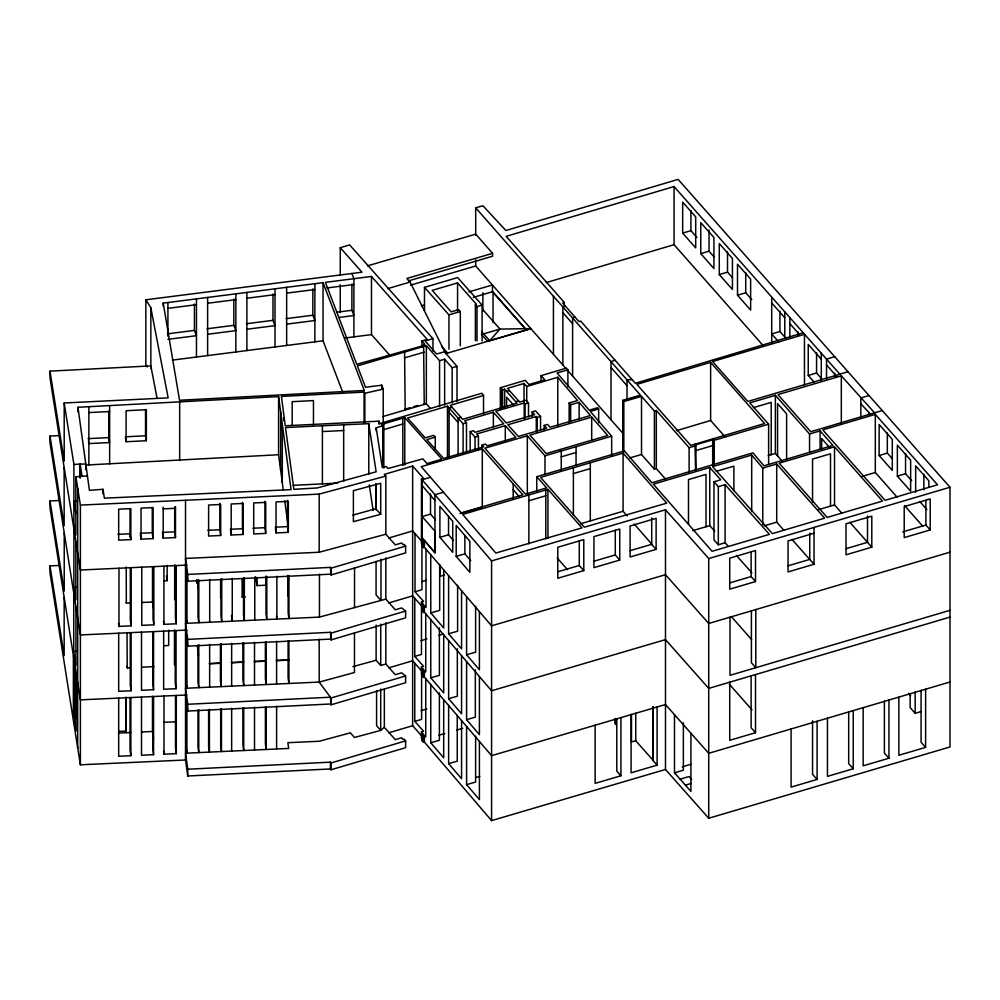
<?xml version="1.0" encoding="UTF-8"?>
<svg xmlns="http://www.w3.org/2000/svg" width="1000" height="1000" viewBox="0 0 1000 1000"><rect width="100%" height="100%" fill="white"/><g stroke="black" fill="none" stroke-linecap="round" stroke-linejoin="round"><path stroke-width="1.5" d="M80.138 477.925L80.138 464.113L73.9 464.425L64.2 402.987L168.162 397.875L150.838 307.762L145.85 299.788L361.987 272.2L340.25 247.688L349.65 244.913L432.962 338.675L432.962 350.913M481.6 331.512L489.7 340.688L499.95 329.062L531.075 328.612L445.712 353.625L410.087 282.075L406.887 278.45L492.587 253.337L492.587 256.225L408.363 280.912M384.338 727.312L380.712 730.375L354.475 737.475L350.35 732.837L319.237 741.25L287.875 742.7L288.675 748.438L185.525 753.213L187.75 769.212L187.75 776L330.412 768.95L331.025 769.762L405.613 747.675L405.613 740.888L404.137 739.163L403.125 739.463L401.613 737.763L395.275 739.638L384.338 727.312L384.338 689.05M803.138 332.837L635.325 383.275L580.65 321.062L578.962 321.562L562.638 302.987L564.325 302.488L564.325 305.55M420.938 640.713L426.912 638.913M438.862 635.325L443.338 633.987M737.5 295.212L750.638 310.1L750.638 279.088L737.5 264.2L737.5 295.212L745.725 292.762L751.787 299.637M785.975 338.338L779.938 331.5L771.712 333.95L778.75 341.925M710.625 362.337L636.862 384.4L690.75 445.412L764.638 423.5L710.625 362.337L710.625 420.475L724.9 436.637M676.7 430.625L710.625 420.475M415.025 533.638L415.025 591.775L421.95 589.712L421.95 543.812M848.012 371.763L839.825 374.175L674.05 186.55L506.175 236.337L564.325 302.488M424.487 310.788L424.487 287.375L457.638 277.55L482.1 305.062L482.1 340.962M546.287 282.575L674.05 244.688L762.675 345.05M475.375 340.637L475.375 304.75L476.538 304.4L457.562 282.913L432.175 290.375L451.15 311.863L458.65 309.65L460.312 311.525L460.312 345.863M424.487 287.375L448.95 314.887L460.312 311.525M475.375 304.75L477 306.575L482.1 305.062M500.337 409.15L500.337 387.738L525.25 380.337L528.987 384.538L544.825 379.837L541.075 375.637L566.388 368.125L567.888 369.837L567.888 386.662M382.75 425.825L376.2 427.775L382.262 467.475L386.213 466.512L387.987 468.55L422.85 458.85L427 463.512L441.85 459.2L404.775 417.6L381.55 424.487L382.75 425.825L382.75 467.137M500.337 387.738L502.537 389.837L502.537 408.2M463.1 452.812L463.1 423.738L447.475 406.188L407.575 418.038L425.238 437.863L433.688 435.363L435.262 437.137L435.262 449.375M483.537 413.837L483.537 395.487L450.3 405.35L462.725 419.3L517.075 403.15L504.65 389.212L502.537 389.837M526.737 401.8L526.737 386.5L524.025 383.462L507.475 388.375L519.688 402.075L526.013 400.188L528.5 402.975L528.5 416.75M451.925 407.175L449.1 408.025L449.1 456.938M506.6 391.4L509.438 390.562M526.737 386.5L557.775 377.287L577.612 400.525L569.138 402.987L569.138 422.875M383.812 429.637L402.812 423.988M460.938 417.3L458.113 418.137L458.113 454.738M515.763 401.688L518.6 400.85M470.163 451.55L470.163 431.662L473.537 430.662L475.037 432.337L503.675 423.837L493.363 412.262L464.725 420.763L466.488 422.738L466.488 451.812M463.1 423.738L466.488 422.738M435.262 437.137L426.825 439.65L443.587 458.462L483.675 446.825L482.1 445.062L485.487 444.062L487.062 445.838L515.837 437.488L505.3 425.662L476.538 434.025L478.425 436.138L478.425 449.913M470.163 431.662L475.05 437.15L478.425 436.138M421.463 543.888L421.463 478.963L423.575 478.338L412.638 466.025L384.338 474.4L385.825 476.075L385.825 534.225L395.275 544.862L401.613 542.987L403.125 544.688L404.137 544.388L405.613 546.112L405.613 552.9L331.025 574.987L330.412 567.388L187.75 574.438L185.525 558.438L319.175 552.25L385.825 534.225M821.287 359.2L808.238 344.425L808.238 375.438L816.562 372.975L821.575 378.65M839.875 374.225L747.837 401.463L712.588 361.538L804.463 334.338L804.463 384.837M809.55 452.375L809.55 434.012L775.375 395.312L749.812 402.875L768.612 424.175L768.612 463.95M874.562 412.812L841.312 375.85L777.95 394.613L810.725 431.725L882.25 410.538M753.337 407.65L771.213 402.362L771.213 454.688M714.125 464.775L714.125 440.3L713.475 439.562L695.312 444.938L695.95 445.675L695.95 470.163M421.463 478.963L491.575 560.913L665.487 509.775L665.487 769.475L708.725 818.25L950 746.95L950 487.25L678.125 179.387L505.913 230.512L482.887 205.725L475.7 207.85L640.438 395.138L622.75 400.325L623.825 401.538L641.513 396.362L654.4 411.025L656.3 410.462L689.125 447.7L695.95 445.675M714.125 440.3L768.612 424.175M388.812 538L412.638 530.95L421.587 541.025M695.588 450.675L713.325 445.425L712.675 444.688M950 552.175L708.725 623.475L665.487 574.7L491.575 625.837L424.412 547.325L423.575 547.575L422.1 545.862L422.1 539.075L422.975 538.812L422.15 537.875L422.15 479.725L430.513 477.3M330.412 567.388L331.025 568.2L405.613 546.112M422.1 539.075L423.575 540.8L424.412 540.55L434.95 552.863L434.95 494.725L443.525 492.238M422.1 545.862L422.987 545.6M875.312 414.35L822.775 429.9L885.05 500.325L937.525 484.787L875.312 414.35L875.312 472.488L897.362 497.463M809.55 434.012L820.088 430.9L832.938 445.412L763.95 465.838L752.938 452.85L651.888 482.762L624.375 450.9L536.763 476.688L536.763 491.987M709.762 467.475L653.363 484.175L712.087 551.3L769.425 534.362L725.088 484.65L718.325 486.65L713.988 481.775L720.738 479.775L709.762 467.475L709.762 525.612L714.762 531.213M751.7 455.062L712.6 466.637L772.35 533.625L824.625 518.175L776.712 464L762.775 468.125L751.7 455.062L751.7 511.675M768.225 455.562L775.375 453.45L782.6 461.637M716.338 471.337L733.875 466.15L733.875 490.775M834.525 446.8L779.188 463.175L827.163 517.425L882.513 501.075L834.525 446.8L834.525 504.938L841.675 513.025M388.812 602.925L412.638 595.875L421.587 605.95M414.775 598.275L414.775 656.4L421.475 654.463L421.463 602.025L423.575 601.4L415.025 591.775M950 617.1L708.725 688.4L665.487 639.625L491.575 690.763L424.412 612.25L423.575 612.5L422.1 610.788L422.1 604L422.987 603.737L421.463 602.025M330.412 632.312L331.025 633.125L405.613 611.038L405.613 617.825L331.025 639.913L330.412 632.312L187.75 639.362L185.525 623.362L319.45 617.1L385.825 599.138L395.275 609.788L401.613 607.913L405.613 611.038M422.1 604L426 607.325L426 549.175M862.175 476.375L875.312 472.488M422.1 610.788L422.987 610.525M692.875 530.612L709.762 525.612M764.175 525.85L776.712 522.137L783.85 530.212M818.538 509.663L834.525 504.938M388.812 667.837L412.638 660.775L421.587 670.85M421.463 673.713L421.463 666.938L423.575 666.312L414.775 656.4M950 682L708.725 753.3L665.487 704.525L491.575 755.662L424.412 677.163L423.575 677.412L422.1 675.688L422.1 668.9L422.987 668.637L421.463 666.938M319.175 639.25L319.175 682.075L331.025 698.025L405.613 675.938L405.613 682.725L331.025 704.812L330.412 697.212L187.75 704.275L185.525 688.275L319.175 682.075L354.462 672.537L354.462 632.762M422.1 668.9L425.737 671.925L425.737 613.8M902.812 531.888L925.9 525.05L930.2 529.925L904.212 537.6L904.212 506.587L930.2 498.913L930.2 529.925M422.1 675.688L422.987 675.425M388.812 732.775L412.638 725.725L421.587 735.8M421.463 738.662L421.463 731.875L423.575 731.25L414.775 721.338L414.775 663.175M665.487 769.475L491.575 820.612L424.412 742.1L423.575 742.35L422.1 740.638L422.1 733.85L422.987 733.587L421.463 731.875M187.75 769.212L330.412 762.163L331.025 762.975L405.613 740.888M422.1 733.85L425.737 736.862L425.737 678.7M422.1 740.638L422.987 740.375M682.663 233.125L695.7 247.887L695.7 216.887L682.663 202.113L682.663 233.125L690.913 230.688L696.925 237.512M700.775 253.625L713.938 268.538L713.938 237.525L700.775 222.625L700.775 253.625L709.025 251.2L714.087 256.938M719.275 274.575L732.438 289.488L732.438 258.475L719.275 243.575L719.275 274.575L727.525 272.15L732.588 277.887M598.663 422.725L598.663 408.95L590.275 411.425L611.663 436.188L611.663 456.075M834.712 356.7L826.525 359.113L826.525 378.875M536.763 476.688L546.638 487.875L525.438 494.125L484.85 448.175L527.325 435.838L544.975 455.812L611.663 436.188M561.25 456.838L576.05 452.488M623.088 453.125L540.6 477.413L584.35 527.188L666.688 503.137L623.088 453.125L623.088 511.275L627.137 515.925M573.375 473.575L590.3 468.587M547.938 489.338L462.688 514.438L495.812 553.05L581.975 527.888L547.938 489.338L547.938 538.3M869.013 395.55L860.837 397.95L860.837 417.725M528.875 500.763L545.788 495.788M580.425 523.825L623.088 511.275M879.137 455.513L892.288 470.4L892.288 439.4L879.137 424.5L879.137 455.513L887.325 453.1L892.387 458.825M897.362 476.138L910.638 491.188L910.638 460.175L897.362 445.138L897.362 476.138L905.55 473.738L911.675 480.675M713.988 481.775L713.988 539.925L718.325 544.788L725.088 542.788L728.188 546.263M665.487 509.775L708.725 558.55L950 487.25M814.038 533.237L788.05 540.925L788.05 571.925L814.038 564.25L814.038 527.425M729.65 582.938L751.125 576.587L755.512 581.55L729.725 589.163L729.725 558.15L755.512 550.538L755.512 581.55M788.088 565.8L809.75 559.4L814.038 564.25M846.038 548.675L867.513 542.325L867.513 515.975M871.8 547.175L846.025 554.8L846.025 523.787L871.8 516.175L871.8 547.175L849.837 522.263M950 610.312L730 675.325L730 617.188M475.487 777.613L479.862 776.325M755.512 674.575L755.512 732.7L729.725 740.312L729.725 682.188M682.225 766.862L691.025 764.262M674.488 714.688L674.488 772.837L683.363 770.225L683.363 722.775M680.113 779.188L688.988 776.562L691.637 779.55M910.138 693.838L910.138 707.613L915.163 713.3L921.038 711.562M685.413 785.163L691.325 783.413M817.075 721.287L817.075 779.45L791.087 787.125L791.087 728.962M853.225 710.6L853.225 768.763L827.45 776.375L827.45 718.213M888.938 700.05L888.938 758.213L863.162 765.825L863.162 707.663M925.612 689.212L925.612 747.375L898.863 755.275L898.863 697.113M367.45 265.887L475.725 234.15L492.587 253.337M387.675 288.637L410.087 282.075M410.45 285.175L475.7 265.988L553.425 354.288L553.425 296.15M421.475 305.85L424.45 304.975M468.888 291.9L492.45 284.975L492.45 291.762L525.988 329.663M473.3 297.387L492.45 291.762M421.887 340.938L427.175 339.387L371.475 276.462L325.425 282.337L356.737 364.3L424.038 345.462L423.413 344.775L424.9 344.338L421.887 340.938L421.887 347.05M432.962 338.675L425.138 340.962L436.625 354.038L444.462 351.75L457 366.362L457 401.55M439.562 406.613L439.562 360.712L426.35 345.675L357.35 365.9L365.538 387.262L381.763 385.188L383.237 389.062L383.237 424.263M565.413 306.15L562.875 306.887L562.875 365.025L565.788 368.325M482.225 334.263L499.95 329.062L483.088 309.887M405.175 357.7L424.237 352.113M575.087 317.162L572.6 317.887L572.6 376.037L623.013 433.45M439.562 360.712L444.637 359.225L452.163 367.775L452.163 402.962M452.163 367.775L457 366.362M406.025 408.888L410.425 407.6M413.35 406.737L417.75 405.45M424.038 403.612L424.237 404.438L423.612 345.588M382.762 416.587L426.35 403.825L430.412 408.45M567.888 369.837L557.087 373L589.225 410.188L597.587 407.725L598.663 408.95M615.025 360.175L611 361.65L611 419.8M632.112 379.6L627.013 379.862L627.013 399.525M629.725 457.962L641.513 454.5L654.4 469.162L656.3 468.612L665.537 479.075M583.787 570.612L557.775 578.263L557.775 547.263L583.787 539.612L583.787 570.612L579.275 565.5L579.275 540.688M619.75 560.05L593.938 567.638L593.938 536.625L619.75 529.038L619.75 560.05L615.275 554.975L615.275 530.175M656.125 549.35L630.112 557L630.112 525.988L656.125 518.337L656.125 549.35L651.712 544.338L651.712 517.987M652.95 706.888L652.95 760.45L653.162 706.825M620.925 717.625L620.925 775.788L595.125 783.375L595.125 725.212M657.1 707L657.1 765.15L631.087 772.8L631.087 714.65M489.7 340.688L531.075 328.612M569.138 402.987L570.662 404.775L579.15 402.312L590.425 415.513L550.1 427.225L547.612 424.425L544.212 425.412L546.712 428.212L518.3 436.463L507.875 424.762L536.287 416.512L537.163 417.488L540.55 416.5L540.55 430.275M157 397.975L150.838 365.9L50 371.138L50 377.925L80.388 570.025L186.975 565.087M422.038 581.575L426.388 580.312M444.3 575.075L439.85 576.388L439.85 565.675M557.562 571.838L579.275 565.5M593.737 561.263L615.275 554.975M630 550.675L651.712 544.338M525.1 419.263L525.1 403.963L524.237 402.987L495.825 411.238L506.25 422.938L534.663 414.688L532.163 411.887L535.55 410.9L540.55 416.5M525.1 403.963L528.5 402.975M482.312 448.913L421.238 466.65L461.425 512.925L522.9 494.862L482.312 448.913L482.312 507.05L459.963 513.538M591.7 417.137L529.875 435.1L546.213 453.6L607.712 435.5L591.7 417.137L591.7 440.087M435.513 519.862L430.513 514.125L422.15 516.55L435.15 531.487L435.15 552.812L422.15 537.875M439.9 537.325L452.725 552.312L452.725 521.3L439.9 506.312L439.9 537.325L448.537 534.812L453.488 540.562M456.188 556.362L469.85 572.337L469.85 541.337L456.188 525.363L456.188 556.362L464.875 553.85L470.75 560.688M421.037 710.65L426.763 709M414.775 721.338L421.613 719.375L421.613 673.45M438.812 735.238L444.812 733.512M456.8 730.05L462.788 728.325M430.775 554.763L430.775 612.9L439.688 610.35L439.688 564.45M466.587 596.625L466.587 654.762L475.613 652.188L475.613 606.287M430.763 619.675L430.763 677.8L439.4 675.337L439.4 627.913M448.638 640.562L448.638 698.688L457.325 696.2L457.325 648.787M466.587 661.55L466.587 719.675L475.337 717.175L475.337 669.762M430.763 684.575L430.763 742.738L439.387 740.288L439.387 692.837M448.638 705.462L448.638 763.625L457.25 761.175L457.25 715.25M466.587 726.45L466.587 784.613L475.625 782.038L475.625 736.125M448.612 575.612L448.612 633.75L457.612 631.225L457.612 585.312M352.925 515.112L375.8 508.75L380.712 514.288L353.4 521.675L353.4 490.662L380.712 483.275L380.712 514.288M352.85 666.637L376.125 660.275L376.125 625.087M653.162 760.387L635.75 740.738L631.475 741.9L631.475 714.35M80.138 464.113L82.037 476.4L75.838 476.7L80.388 505.1L319.175 494.113L385.825 476.075M376.05 660.188L380.712 665.438L385.825 664.05L395.275 674.688L401.613 672.812L405.613 675.938M483.537 395.487L481.763 393.25L379.387 423.65L379.05 421.175L285.262 425.788L281.425 396.438L364.075 392.1L364.85 393.275L383.237 389.062M167.913 302.538L323.038 282.663L364.325 390.462L179.537 400.262L163.225 303.113L167.913 302.538L167.913 336.25M167.913 308.35L196.462 304.675M167.913 339.35L196.462 335.688L194.425 330.387L194.425 304.025M172.413 360.1L323.038 340.8L342.575 391.788M207.625 303.25L235.85 299.637M246.887 298.225L275.012 294.625M286.65 293.137L314.875 289.525M326.925 287.962L353.9 284.525M167.375 333.85L194.425 330.387M207.075 328.775L233.812 325.35L235.85 330.65L207.625 334.263M246.325 323.75L272.975 320.337L275.012 325.637L246.887 329.237M286.1 318.663L312.838 315.238L314.875 320.538L286.65 324.15M338.913 317.45L353.9 315.538L351.887 310.287L351.887 283.938M344.9 338L371.475 334.613L390.037 355.575M336.9 312.188L351.887 310.287M102.987 489.3L89.412 490.325L77.962 407.275L278.587 396.6L291.05 489.637L104.388 498.162L102.987 489.3L102.987 493.9M73.375 655.863L73.375 714.013L74.8 713.938L75.375 718.725L75.375 662.1M283.325 490.262L278.587 454.738L85.75 465.05M186.938 630.087L80.388 634.95L50 442.85L50 436.062L59.312 435.588M186.938 694.987L80.388 699.85L50 507.75L50 500.975L59.312 500.487M77.025 501.075L73.9 501.25L75.838 513.525M187.75 776L185.525 760L80.388 764.8L50 572.7L50 565.913L59.312 565.438M88.863 412.575L109.637 411.538M140.213 533.288L152.275 532.688L153.1 538.6L141.025 539.15L140.412 534.75M73.888 529.3L73.888 587.438L76.662 587.3M185.525 565.225L187.75 581.225L330.412 574.175M185.525 630.15L187.75 646.15L330.412 639.1M185.525 695.05L187.75 711.05L330.412 704M322.4 425.75L285.5 427.562L293.863 489.312L317.362 487.938L376.125 471.8L368.787 423.688L322.4 425.75L322.4 483.888L293.188 485.325M88.05 438.638L108.812 437.612L109.637 442.55L88.863 443.575L88.462 441.112M125.275 436.8L145.525 435.812L146.35 440.737L126.1 441.737L125.487 438.038M322.4 431.562L343.675 430.525M322.4 483.888L337.6 483.15M117.875 534.325L130.037 533.763L130.85 539.612L118.688 540.175L118.688 509.162L130.85 508.612L130.85 539.612M207.812 530.312L219.875 529.763L220.675 535.487L208.612 536.05L208.612 505.037L220.675 504.487L220.675 535.487M230.375 529.275L242.45 528.713L243.25 534.45L231.175 535.013L230.575 530.7M252.9 528.225L264.925 527.675L265.725 533.413L253.7 533.962L253.7 502.95L265.725 502.4L265.725 533.413M275.238 527.188L287.55 526.625L288.337 532.362L276.038 532.925L275.438 528.625M164.075 580.825L167.15 580.688L167.15 565.388M255.662 576.8L257.075 585.612L266.2 585.188L266.2 576.013M245.15 596.75L242.113 596.888L244.762 597.05M164.062 645.713L168.675 645.487L168.675 630.2M209.575 663.525L220.45 663.012M231.325 662.513L243.762 661.938M254.638 661.425L265.512 660.925M276.4 660.413L288.825 659.837M209.163 663.825L220.875 663.275M232.037 662.75L242.9 662.25M254.237 661.725L265.1 661.213M276.45 660.688L288.863 660.113M127.013 666.25L127.212 667.875L130.188 667.738M142.075 667.188L153.975 666.637M163.837 722.325L175.825 721.762M118.763 731.4L126 731.062L126.225 732.712L126.225 697.5M118.987 733.037L130.863 732.487M141.675 731.988L152.487 731.488L153.488 738.662M163.175 508.862L175.487 508.3M162.375 532.4L174.688 531.85L175.487 537.575L163.175 538.138L162.575 533.837M118.562 623.45L118.975 626.4L131.125 625.85L131.125 567.712M153.85 566.675L153.85 624.812L141.788 625.363L141.788 567.225M163.525 621.45L163.925 624.35L176.238 623.787L176.238 565.65M131.088 632.638L131.088 690.75L118.688 691.325L118.688 633.2M153.575 631.613L153.575 689.725L141.5 690.275L141.5 632.163M176.05 630.575L176.05 688.7L163.65 689.275L163.65 631.15M130.85 697.55L130.85 755.713L118.688 756.263L118.688 698.1M153.575 696.513L153.575 754.675L141.5 755.225L141.5 697.062M163.588 751.338L163.988 754.2L176.287 753.637L176.287 695.475M82 476.213L87.425 475.988M126.213 602.175L126.337 603.125L130.95 602.938M141.738 602.487L152.513 602.025L153.412 608.125M73.737 593.25L73.737 651.363L76.838 651.25M860.837 403.775L870.337 414.062M736.425 555.513L751.9 572.85M513.737 405.225L506.6 397.225L506.6 406.45M449.1 412.325L458.113 422.438M925.612 747.375L921.075 742.25L921.075 690.212M888.938 758.213L884.388 753.088L884.388 701.05M853.225 768.763L848.688 763.637L848.688 711.6M674.488 772.837L690.925 791.388L690.925 733.225M829.825 447.725L821.675 438.5L821.675 449.275M792 539.438L809.338 559.025M567.737 370.525L572.6 376.037M525.55 328.837L493.05 292.05L493.025 322.65M771.712 302.938L784.775 317.738M826.525 364.925L836.762 376.512M789.862 323.625L798.988 333.963M808.238 375.438L814.262 382.25M919.737 501.475L926.85 509.538M904.513 505.562L922.788 526.25M694.975 444.162L695.588 470.688M908.637 693.325L910.7 695.662M562.875 312.688L572.6 323.7M731.475 616.775L751.65 639.625M481.438 334.338L487.587 341.312M559.963 449.562L561.25 451.025L561.25 470.688M441.463 346.1L447.612 353.062M817.075 779.45L812.55 774.312L812.55 720.75M729.412 684.287L752.013 709.875M755.512 732.7L751.125 727.738L751.125 675.738M513.188 489.688L518.938 496.2M557.212 558L567.525 569.675M652.95 760.45L657.1 765.15M620.925 775.788L616.788 771.087L616.788 719.05M611 367.475L627.013 385.675M553.425 354.288L562.875 365.025M404.562 351.175L405.175 410.025L404.562 409.312M634.237 524.062L652.487 545M422.15 485.538L434.95 500.538M430.775 612.9L443.688 628L443.688 569.862M448.612 633.75L461.562 648.888L461.562 590.75M466.587 654.762L479.412 669.75L479.412 611.613M430.763 677.8L443.688 692.913L443.688 634.788M448.638 698.688L461.562 713.8L461.562 655.675M466.587 719.675L479.412 734.663L479.412 676.538M430.763 742.738L443.688 757.85L443.688 699.688M448.638 763.625L461.562 778.737L461.562 720.575M466.587 784.613L479.412 799.6L479.412 741.438M147.275 366.987L145.85 364.712L145.85 299.788M351.887 273.463L353.9 278.712L353.9 336.863M50 371.138L64.2 461.138L64.2 402.987M50 436.062L64.15 525.737L64.15 467.6M73.888 587.438L75.838 599.738L75.838 541.6M50 500.975L64.225 591.112L64.225 533M73.737 651.363L75.938 665.3L75.938 607.175M50 565.913L64.162 655.65L64.162 597.487M73.375 714.013L76.075 731.112L76.075 672.95M80.15 470.012L81.075 476.025M369.25 484.837L373.137 510.387M166.438 575.825L167.15 580.688M287.938 575.25L288.575 579.663M288.188 596.138L287.95 576.138M276.488 616.2L276.875 619.062L276.875 576.225M231.462 615.4L232.262 621.138L232.262 578.288M220.588 597.888L220.588 579.525M197.125 579.85L198.412 589.075M186.575 620.363L186.975 623.225L186.975 571.213M174.65 599.725L174.688 564.8M186.525 685.263L186.938 688.2L186.938 636.2M186.537 750.275L186.938 753.15L186.938 701.112M176.05 688.7L175.238 682.837L175.238 630.825M176.287 753.637L175.487 747.9L175.487 695.863M153.575 689.725L152.762 683.875L152.762 631.875M153.575 754.675L152.75 748.8L152.75 696.762M131.088 690.75L130.275 684.912L130.275 632.913M130.85 755.713L130.037 749.85L130.037 697.812M176.238 623.787L175.438 617.987L175.438 565.975M153.85 624.812L153.025 618.875L153.025 566.85M131.125 625.85L130.312 619.925L130.312 567.9M280.65 418.075L282.3 430.363M284.75 500.863L288.4 528.1M283.488 417.95L283.888 421.012M196.412 580.112L196.8 583.212M197.362 645.987L198.512 655.275M174.45 664.825L174.488 629.913M928.888 487.038L928.888 480.825L915.662 465.863L915.662 492.225M925.9 500.25L925.9 525.05M923.85 474.312L923.85 489.812M915.163 691.875L915.163 713.3M905.55 453.575L905.55 473.738M887.325 432.95L887.325 453.1M869.013 412.212L869.013 415.312M841.312 375.85L841.312 423.288M834.712 373.263L834.712 376.337M830.512 506.125L830.512 453.8L812.55 459.113L812.55 502.2M821.287 353.387L821.287 380.913M820.088 430.9L820.088 449.25M816.562 352.812L816.562 372.975M809.75 533.038L809.75 559.4M798.2 332.025L798.2 335.125M789.862 317.812L789.862 337.587M786.625 460.037L786.625 413.875L777.575 403.612L777.575 455.95M784.775 311.925L784.775 337.9M779.938 311.35L779.938 331.5M776.712 464L776.712 522.137M775.375 395.312L775.375 453.45M771.712 297.125L771.712 343.088M762.775 468.125L762.775 524.738M755.788 609.562L755.788 667.712L751.4 662.75L751.4 610.737M751.125 551.788L751.125 576.587M745.725 272.613L745.725 292.762M727.525 252L727.525 272.15M725.088 484.65L725.088 542.788M718.325 486.65L718.325 544.788M713.475 439.562L713.475 465.575M713.325 465.438L713.325 439.613L712.675 438.875L712.675 466.238M709.025 229.95L709.025 251.2M708.725 558.55L708.725 818.25M706.025 526.725L706.025 474.4L688.487 479.588L688.487 524.212M690.913 210.538L690.913 230.688M689.125 447.7L689.125 472.175M674.05 186.55L674.05 244.688M656.3 410.462L656.3 468.612M654.4 411.025L654.4 469.162M641.513 396.362L641.513 454.5M635.75 713.188L635.75 740.738M623.825 401.538L623.825 452.038M622.75 400.325L622.75 450.812M616.087 718.587L616.087 724.712L614.812 723.188L614.812 718.6M590.3 462.775L590.3 520.925M579.15 402.312L579.15 419.15M576.05 446.662L576.05 464.787M573.375 467.762L573.375 515.125M570.662 404.775L570.662 421.613M557.775 377.287L557.775 426.25M545.788 489.975L545.788 538.875M544.975 455.812L544.975 474.175M544.212 425.412L544.212 430M541.075 375.637L541.075 381.75M537.163 417.488L537.163 431.262M536.287 416.512L536.287 431.812M532.163 411.887L532.163 416.475M528.875 494.95L528.875 543.862M527.325 435.838L527.325 493.975M524.237 402.987L524.237 418.288M524.025 383.462L524.025 401.812M513.188 483.875L513.188 498.925M505.3 425.662L505.3 440.962M504.65 389.212L504.65 407.575M501.625 388.812L501.625 408.713M501.375 388.888L501.375 408.787M493.363 412.262L493.363 427.562M491.575 560.913L491.575 820.612M482.875 292.75L482.875 311.112M482.1 445.062L482.1 448.125M477 306.575L477 340.913M475.7 207.85L475.7 235.387M475.7 259.862L475.7 265.988M475.05 437.15L475.05 449.387M464.875 535.237L464.875 553.85M457.562 282.913L457.562 311M448.95 314.887L448.95 349.225M448.537 516.213L448.537 534.812M447.475 406.188L447.475 458.212M444.637 359.225L444.637 405.125M430.513 493.963L430.513 514.125M426.35 345.675L426.35 403.825M424.412 540.55L424.412 547.325M424.412 605.475L424.412 612.25M424.412 670.375L424.412 677.163M424.412 735.325L424.412 742.1M423.575 540.8L423.575 547.575M423.575 605.725L423.575 612.5M423.575 670.625L423.575 677.412M423.575 735.575L423.575 742.35M412.638 466.025L412.638 725.725M404.775 417.6L404.775 465.025M402.812 418.175L402.812 465.55M385.825 557.825L385.825 599.138M385.825 622.75L385.825 664.05M383.812 423.812L383.812 468.113M381.763 385.188L381.763 388.25M380.988 559.138L380.988 600.45L376.075 594.925L376.075 561.263M380.712 624.138L380.712 665.438M380.712 689.05L380.712 730.375L376.587 725.738L376.587 690.537M379.05 421.175L379.05 424.237M376.2 427.775L376.2 430.838M376.125 484.038L376.125 510.05M375.8 483.95L375.8 508.75M371.475 276.462L371.475 334.613M368.787 423.688L368.787 474.175M364.85 393.275L364.85 422.337M364.075 392.1L364.075 422.7M354.525 567.825L354.525 607.6M343.675 424.712L343.675 481.312M340.25 247.688L340.25 275.512M340.25 284.788L340.25 312.613M331.025 568.2L331.025 574.987M331.025 633.125L331.025 639.913M331.025 698.025L331.025 704.812M331.025 762.975L331.025 769.762M330.412 762.163L330.412 768.95M323.038 282.663L323.038 340.8M319.45 574.25L319.45 617.1M319.175 494.113L319.175 552.25M314.875 283.712L314.875 341.85M313.463 425.2L313.463 400.575L292.188 401.688L292.188 424.775M312.838 288.875L312.838 315.238M288.95 575.662L288.95 618.513L288.15 612.775L288.15 576.05M288.913 640.65L288.913 683.487L288.087 677.613L288.087 640.9M288.337 532.362L288.337 501.35L276.038 501.925L276.038 532.925M287.55 500.262L287.55 526.625M286.65 287.325L286.65 345.462M282.3 424.55L282.3 482.7M280.65 412.262L280.65 470.4M278.587 396.6L278.587 454.738M276.6 641.225L276.6 684.05M276.6 706.137L276.6 749M275.012 288.812L275.012 346.95M272.975 293.975L272.975 320.337M266.8 576.688L266.8 619.538L266 613.8L266 577.075M266.2 641.712L266.2 684.538L265.375 678.662L265.375 641.95M266.2 706.625L266.2 749.475L265.4 743.737L265.4 707.013M264.925 501.312L264.925 527.675M257.075 577.962L257.075 585.612M254.788 577.25L254.788 620.087M254.513 642.25L254.513 685.075M254.513 707.163L254.513 750.025M246.887 292.413L246.887 350.55M244.325 577.737L244.325 620.575L243.525 614.837L243.525 578.112M243.713 642.75L243.713 685.575L242.9 679.7L242.9 642.987M243.713 707.663L243.713 750.525L242.925 744.788L242.925 708.05M243.25 534.45L243.25 503.438L231.175 504L231.175 535.013M242.45 502.35L242.45 528.713M242.113 578.538L242.15 597.163M235.85 293.825L235.85 351.962M233.812 298.988L233.812 325.35M231.65 643.312L231.65 686.137M231.65 708.225L231.65 751.075M221.75 578.775L221.75 621.625L220.95 615.887L220.95 579.163M221.475 708.688L221.475 751.55L220.675 745.812L220.675 709.075M221.238 643.787L221.238 686.612L220.425 680.738L220.425 644.038M219.875 503.4L219.875 529.763M209.688 579.338L209.688 622.175M209.65 644.325L209.65 687.15M209.412 709.25L209.412 752.113L208.612 746.375L208.612 709.638M207.625 297.438L207.625 355.575M198.8 579.837L198.8 622.688L198 616.95L198 580.225M198.762 644.825L198.762 687.663L197.95 681.787L197.95 645.075M198.762 709.75L198.762 752.6L197.963 746.862L197.963 710.125M196.462 298.863L196.462 357.013M187.75 574.438L187.75 581.225M187.75 639.362L187.75 646.15M187.75 704.275L187.75 711.05M185.8 565.138L185.8 623.288M185.525 500.3L185.525 760M179.662 402.225L179.662 460.412M175.487 506.575L175.487 537.575M174.688 507.038L174.688 531.85M163.925 566.213L163.925 624.35M163.988 696.038L163.988 754.2M163.225 303.113L163.225 306.175M163.175 507.137L163.175 538.138M153.1 538.6L153.1 507.587L141.025 508.15L141.025 539.15M152.513 566.838L152.513 602.025M152.487 696.287L152.487 731.488M152.275 507.875L152.275 532.688M150.838 307.762L150.838 368.612M146.35 440.737L146.35 409.725L126.1 410.725L126.1 441.737M145.525 409.45L145.525 435.812M130.037 508.95L130.037 536.8M127.013 632.6L127.212 667.875M126.213 566.987L126.337 603.125M126 697.2L126 731.062M118.975 568.263L118.975 626.4M109.637 405.725L109.637 463.875M108.812 411.262L108.812 440.662M88.863 406.763L88.863 464.9M85.775 469.775L85.775 463.963L80.15 464.2L80.15 477.762M80.388 505.1L80.388 764.8M77.962 407.275L77.962 411.875M77.7 488.525L77.7 748.225M75.838 476.7L75.838 534.85L73.9 522.562L73.9 464.425M74.8 661.9L74.8 713.938"/></g></svg>
